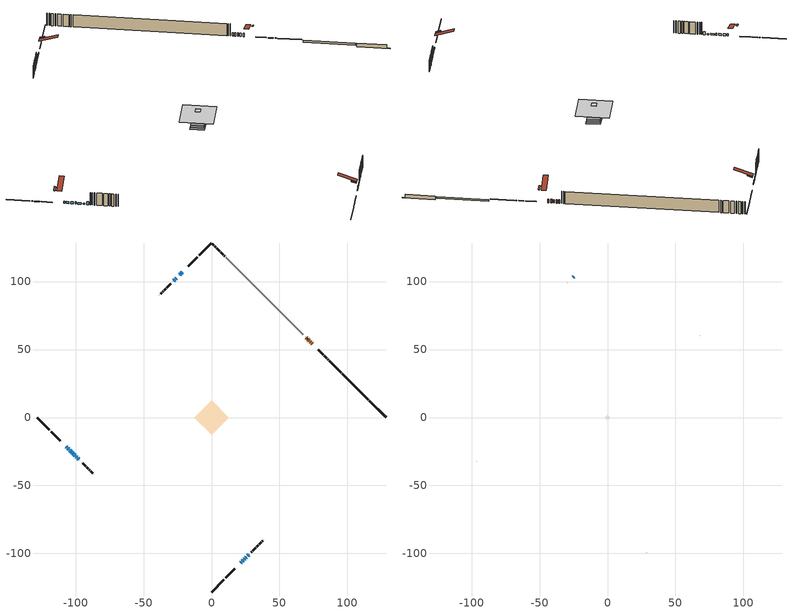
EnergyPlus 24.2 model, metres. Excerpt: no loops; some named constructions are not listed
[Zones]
conditioned space
 floor adiabatic (Floor2 construction): -4.8,0 0,4.8 4.8,0 0,-4.8 z0.61
 floor adiabatic (AdiabaticFloorConstruction): -12.67,0 0,12.67 12.67,0 0,-12.67 z5.49
 floor foundation (Slab1 construction): -5.38,0 0,5.38 5.38,0 0,-5.38 z-1.52
 floor foundation (Slab2 construction): -4.8,0.03 -0.03,4.8 4.8,-0.03 0.03,-4.8 z-0.65
 floor foundation (Slab3 construction): -1.49,0 0,1.49 1.49,0 0,-1.49 z0
 wall outside (RimJoist1 construction): 0,-128.34 8.91,-119.43 / -128.34,0 -119.43,-8.91 / 0,128.34 -8.91,119.43 / 95.48,32.85 86.58,41.76 z0.61:0.91
 wall outside (RimJoist3 construction): 9.56,-118.77 9.91,-118.42 / -118.77,-9.56 -118.42,-9.91 / -9.56,118.77 -9.91,118.42 / 85.92,42.42 85.57,42.76 z0.61:0.91
 wall outside (RimJoist4 construction): 10.57,-117.77 12.54,-115.8 / -117.77,-10.57 -115.8,-12.54 / -10.57,117.77 -12.54,115.8 / 84.92,43.42 82.95,45.39 z0.61:0.91
 wall outside (RimJoist5 construction): 13.19,-115.14 17.13,-111.21 / -115.14,-13.19 -111.21,-17.13 / -13.19,115.14 -17.13,111.21 / 82.29,46.05 78.36,49.98 z0.61:0.91
 wall outside (AdiabaticWallConstruction 1): 74.03,54.3 73.68,54.65 / 73.03,55.31 72.51,55.82 / 71.86,56.48 71.64,56.7 / 70.98,57.35 70.6,57.73 / 69.95,58.39 69.57,58.77 z0.61:2.64
 wall outside (AdiabaticWallConstruction): 21.45,-106.88 21.78,-106.56 / -101.56,-26.77 -100.27,-28.07 z0.61:1.53; -21.45,106.88 -22.07,106.27 / -106.88,-21.45 -106.56,-21.78 / -105.9,-22.43 -104.93,-23.4 / -104.27,-24.06 -103.3,-25.03 / -102.65,-25.69 -102.22,-26.12 / -23.92,104.42 -24.24,104.09 / -25.88,102.46 -26.26,102.08 / 25.15,-103.19 25.38,-102.96 / 26.03,-102.3 26.08,-102.25 z0.61:1.83; -22.72,105.61 -23.26,105.07 / 22.43,-105.9 23.51,-104.82 / -26.91,101.42 -27.88,100.45 / -98.31,-30.03 -97.59,-30.75 z0.61:2.44; 24.17,-104.17 24.49,-103.84 z0.61:1.07; -99.61,-28.72 -98.96,-29.37 z0.61:1.22; 26.74,-101.6 27.38,-100.95 z0.61:2.74
 wall outside (Wall10 construction): 28.04,-100.3 28.08,-100.25 / -96.93,-31.4 -96.89,-31.44 / -28.54,99.8 -28.58,99.76 / 68.91,59.42 68.87,59.47 z0.61:7.93
 wall outside (Wall1 construction): 29.4,-98.94 29.69,-98.64 / -95.57,-32.76 -95.28,-33.06 / -29.9,98.44 -30.19,98.14 / 9.74,118.6 9.44,118.89 z0.61:7.93
 wall outside (Wall2 construction): 30.35,-97.98 32.44,-95.89 / -94.62,-33.71 -92.53,-35.8 / -30.85,97.49 -32.94,95.4 / 8.78,119.55 6.69,121.64 z0.61:7.93
 wall outside (Wall3 construction): 33.1,-95.24 34.43,-93.9 / -91.87,-36.46 -90.54,-37.79 / -33.6,94.74 -34.93,93.41 / 6.04,122.3 4.7,123.63 z0.61:7.93
 wall outside (Wall4 construction): 35.09,-93.25 35.35,-92.99 / -89.88,-38.45 -89.62,-38.71 / -35.59,92.75 -35.85,92.49 / 4.05,124.29 3.79,124.55 z0.61:7.93
 wall outside (Wall6 construction): 36,-92.33 36.75,-91.58 / -88.97,-39.37 -88.22,-40.11 / -36.5,91.83 -37.25,91.09 / 3.13,125.2 2.38,125.95 z0.61:7.93
 wall outside (Wall8 construction): 37.41,-90.93 37.67,-90.67 / -87.56,-40.77 -87.3,-41.03 / -37.91,90.43 -38.17,90.17 / 1.73,126.61 1.47,126.87 z0.61:7.93
 wall outside (Wall9 construction): 38.32,-90.01 38.48,-89.86 / -86.65,-41.69 -86.49,-41.84 / -38.82,89.51 -38.98,89.36 / 0.81,127.53 0.66,127.68 z0.61:7.93
 wall foundation (FoundationWall1 construction): 115.98,12.36,-1.52 115.98,12.36,0.61 127.1,1.24,0.61 127.1,1.24,-1.29 128.34,0,-1.29 128.34,0,-1.52
 wall foundation (FoundationWall2 construction): 115.32,13.01 96.14,32.19 z-0.65:0.35
 wall adiabatic (Wall12 construction): 67.55,60.78 10.39,117.94 z0.61:7.93
 window (WindowConstruction): 21.45,-106.88 21.78,-106.56 z0.61:1.52
 window (WindowConstruction 14): -21.45,106.88 -22.06,106.27 z0.61:1.83
 window (WindowConstruction 15): -106.88,-21.45 -106.56,-21.78 z0.61:1.83
 window (WindowConstruction 5): -105.9,-22.43 -104.93,-23.4 z0.61:1.83
 window (WindowConstruction 6): -104.27,-24.06 -103.3,-25.03 z0.61:1.83
 window (WindowConstruction 7): -22.72,105.61 -23.26,105.07 z0.61:2.44
 window (WindowConstruction 8): 22.43,-105.9 23.51,-104.82 z0.61:2.44
 window (WindowConstruction 9): -102.65,-25.69 -102.22,-26.12 z0.61:1.83
 window (WindowConstruction 10): -23.92,104.42 -24.24,104.09 z0.61:1.83
 window (WindowConstruction 1): 24.17,-104.17 24.49,-103.84 z0.61:1.07
 window (WindowConstruction 16): -101.56,-26.78 -100.27,-28.07 z0.61:1.52
 window (WindowConstruction 17): -99.61,-28.73 -98.96,-29.37 z0.61:1.22
 window (WindowConstruction 11): -25.88,102.46 -26.26,102.08 z0.61:1.83
 window (WindowConstruction 12): 25.15,-103.19 25.38,-102.96 z0.61:1.83
 window (WindowConstruction 13): 26.03,-102.3 26.08,-102.26 z0.61:1.83
 window (WindowConstruction 2): -26.91,101.42 -27.88,100.45 z0.61:2.44
 window (WindowConstruction 3): 26.74,-101.6 27.38,-100.95 z0.61:2.74
 window (WindowConstruction 4): -98.31,-30.03 -97.59,-30.75 z0.61:2.44
 door (Door): 74.03,54.31 73.68,54.65 z0.61:2.64
 door (Door 1): 73.03,55.31 72.52,55.82 z0.61:2.64
 door (Door 2): 71.86,56.48 71.64,56.7 z0.61:2.64
 door (Door 3): 70.98,57.35 70.6,57.73 z0.61:2.64
 door (Door 4): 69.95,58.39 69.57,58.77 z0.61:2.64
 ceiling adiabatic (AdiabaticFloorConstruction): 0,-12.67 12.67,0 0,12.67 -12.67,0 z5.49
 roof outside (Roof2 construction): 20.8,-107.54,7.93 13.8,-100.54,11.22 11.96,-102.39,11.22 18.95,-109.38,7.93; -107.54,-20.8,7.93 -100.54,-13.8,11.22 -102.39,-11.96,11.22 -109.38,-18.95,7.93; -20.8,107.54,7.93 -13.8,100.54,11.22 -11.96,102.39,11.22 -18.95,109.38,7.93; 74.69,53.65,7.93 67.69,46.65,11.22 69.53,44.81,11.22 76.53,51.8,7.93
attic - vented
 floor to conditioned space (Floor1 construction Reversed): -2,0 0,2 2,0 0,-2 z7.93
 wall outside (AdiabaticWallConstruction): -24.9,103.44 -25.22,103.11 z0.61:1.83
 wall outside (Wall11 construction): 28.74,-99.6 28.74,-99.59 / -96.23,-32.1 -96.23,-32.11 / -29.24,99.1 -29.24,99.09 / 68.21,60.12 68.21,60.13 z0.61:7.93
 window (WindowConstruction 18): -24.9,103.44 -25.22,103.11 z0.61:1.83
 roof outside (Roof1 construction): 18.3,-110.04,7.93 16.35,-108.09,8.84 15.84,-108.6,8.84 17.78,-110.55,7.93; -110.04,-18.3,7.93 -108.09,-16.35,8.84 -108.6,-15.84,8.84 -110.55,-17.78,7.93; -18.3,110.04,7.93 -16.35,108.09,8.84 -15.84,108.6,8.84 -17.78,110.55,7.93; 77.19,51.15,7.93 75.24,49.2,8.84 75.75,48.69,8.84 77.7,50.64,7.93
[Construction]
Floor1 construction: ceiling loosefill ins, ceiling stud and cavity, gypsum board
[EnergyManagementSystem:Program]
component_loads_program: Set loads_htg_walls = 0; Set loads_htg_rim_joists = 0; Set loads_htg_foundation_walls = 0; Set loads_htg_floors = 0; Set loads_htg_slabs = 0; Set loads_htg_ceilings = 0; Set loads_htg_roofs = 0; Set loads_htg_windows_conduction = 0; Set loads_htg_windows_solar = 0; Set loads_htg_doors = 0; Set loads_htg_skylights_conduction = 0; Set loads_htg_skylights_solar = 0; Set loads_htg_internal_mass = 0; Set loads_htg_intgains = 0; Set loads_htg_lighting = 0; Set loads_htg_infil = 0; Set loads_htg_mechvent = 0; Set loads_htg_natvent = 0; Set loads_htg_whf = 0; Set loads_htg_ducts = 0; Set loads_clg_walls = 0; Set loads_clg_rim_joists = 0; Set loads_clg_foundation_walls = 0; Set loads_clg_floors = 0; Set loads_clg_slabs = 0; Set loads_clg_ceilings = 0; Set loads_clg_roofs = 0; Set loads_clg_windows_conduction = 0; Set loads_clg_windows_solar = 0; Set loads_clg_doors = 0; Set loads_clg_skylights_conduction = 0; Set loads_clg_skylights_solar = 0; Set loads_clg_internal_mass = 0; Set loads_clg_intgains = 0; Set loads_clg_lighting = 0; Set loads_clg_infil = 0; Set loads_clg_mechvent = 0; Set loads_clg_natvent = 0; Set loads_clg_whf = 0; Set loads_clg_ducts = 0; Set hr_walls = 0; Set hr_walls = hr_walls + s_conv_29 + s_ig_29 + s_sol_29 + s_lgt_29 + s_surf_29; Set hr_walls = hr_walls + s_conv_30 + s_ig_30 + s_sol_30 + s_lgt_30 + s_surf_30; Set hr_walls = hr_walls + s_conv_31 + s_ig_31 + s_sol_31 + s_lgt_31 + s_surf_31; Set hr_walls = hr_walls + s_conv_32 + s_ig_32 + s_sol_32 + s_lgt_32 + s_surf_32; Set hr_walls = hr_walls + s_conv_33 + s_ig_33 + s_sol_33 + s_lgt_33 + s_surf_33; Set hr_walls = hr_walls + s_conv_34 + s_ig_34 + s_sol_34 + s_lgt_34 + s_surf_34; Set hr_walls = hr_walls + s_conv_35 + s_ig_35 + s_sol_35 + s_lgt_35 + s_surf_35; Set hr_walls = hr_walls + s_conv_36 + s_ig_36 + s_sol_36 + s_lgt_36 + s_surf_36; Set hr_walls = hr_walls + s_conv_37 + s_ig_37 + s_sol_37 + s_lgt_37 + s_surf_37; Set hr_walls = hr_walls + s_conv_38 + s_ig_38 + s_sol_38 + s_lgt_38 + s_surf_38; Set hr_walls = hr_walls + s_conv_39 + s_ig_39 + s_sol_39 + s_lgt_39 + s_surf_39; Set hr_walls = hr_walls + s_conv_40 + s_ig_40 + s_sol_40 + s_lgt_40 + s_surf_40; Set hr_walls = hr_walls + s_conv_41 + s_ig_41 + s_sol_41 + s_lgt_41 + s_surf_41; Set hr_walls = hr_walls + s_conv_42 + s_ig_42 + s_sol_42 + s_lgt_42 + s_surf_42; Set hr_walls = hr_walls + s_conv_43 + s_ig_43 + s_sol_43 + s_lgt_43 + s_surf_43; Set hr_walls = hr_walls + s_conv_44 + s_ig_44 + s_sol_44 + s_lgt_44 + s_surf_44; Set hr_walls = hr_walls + s_conv_45 + s_ig_45 + s_sol_45 + s_lgt_45 + s_surf_45; Set hr_walls = hr_walls + s_conv_46 + s_ig_46 + s_sol_46 + s_lgt_46 + s_surf_46; Set hr_walls = hr_walls + s_conv_47 + s_ig_47 + s_sol_47 + s_lgt_47 + s_surf_47; Set hr_walls = hr_walls + s_conv_48 + s_ig_48 + s_sol_48 + s_lgt_48 + s_surf_48; Set hr_walls = hr_walls + s_conv_49 + s_ig_49 + s_sol_49 + s_lgt_49 + s_surf_49; Set hr_walls = hr_walls + s_conv_50 + s_ig_50 + s_sol_50 + s_lgt_50 + s_surf_50; Set hr_walls = hr_walls + s_conv_51 + s_ig_51 + s_sol_51 + s_lgt_51 + s_surf_51; Set hr_walls = hr_walls + s_conv_52 + s_ig_52 + s_sol_52 + s_lgt_52 + s_surf_52; Set hr_walls = hr_walls + s_conv_53 + s_ig_53 + s_sol_53 + s_lgt_53 + s_surf_53; Set hr_walls = hr_walls + s_conv_54 + s_ig_54 + s_sol_54 + s_lgt_54 + s_surf_54; Set hr_walls = hr_walls + s_conv_55 + s_ig_55 + s_sol_55 + s_lgt_55 + s_surf_55; Set hr_walls = hr_walls + s_conv_56 + s_ig_56 + s_sol_56 + s_lgt_56 + s_surf_56; Set hr_walls = hr_walls + s_conv_57 + s_ig_57 + s_sol_57 + s_lgt_57 + s_surf_57; Set hr_walls = hr_walls + s_conv_58 + s_ig_58 + s_sol_58 + s_lgt_58 + s_surf_58; Set hr_walls = hr_walls + s_conv_59 + s_ig_59 + s_sol_59 + s_lgt_59 + s_surf_59; Set hr_walls = hr_walls + s_conv_60 + s_ig_60 + s_sol_60 + s_lgt_60 + s_surf_60; Set hr_walls = hr_walls + s_conv_61 + s_ig_61 + s_sol_61 + s_lgt_61 + s_surf_61; Set hr_rim_joists = 0; Set hr_rim_joists = hr_rim_joists + s_conv_6 + s_ig_6 + s_sol_6 + s_lgt_6 + s_surf_6; Set hr_rim_joists = hr_rim_joists + s_conv_7 + s_ig_7 + s_sol_7 + s_lgt_7 + s_surf_7; Set hr_rim_joists = hr_rim_joists + s_conv_8 + s_ig_8 + s_sol_8 + s_lgt_8 + s_surf_8; Set hr_rim_joists = hr_rim_joists + s_conv_9 + s_ig_9 + s_sol_9 + s_lgt_9 + s_surf_9; Set hr_rim_joists = hr_rim_joists + s_conv_10 + s_ig_10 + s_sol_10 + s_lgt_10 + s_surf_10; Set hr_rim_joists = hr_rim_joists + s_conv_11 + s_ig_11 + s_sol_11 + s_lgt_11 + s_surf_11; Set hr_rim_joists = hr_rim_joists + s_conv_12 + s_ig_12 + s_sol_12 + s_lgt_12 + s_surf_12; Set hr_rim_joists = hr_rim_joists + s_conv_13 + s_ig_13 + s_sol_13 + s_lgt_13 + s_surf_13; Set hr_rim_joists = hr_rim_joists + s_conv_14 + s_ig_14 + s_sol_14 + s_lgt_14 + s_surf_14; Set hr_rim_joists = hr_rim_joists + s_conv_15 + s_ig_15 + s_sol_15 + s_lgt_15 + s_surf_15; Set hr_rim_joists = hr_rim_joists + s_conv_16 + s_ig_16 + s_sol_16 + s_lgt_16 + s_surf_16; Set hr_rim_joists = hr_rim_joists + s_conv_17 + s_ig_17 + s_sol_17 + s_lgt_17 + s_surf_17; Set hr_rim_joists = hr_rim_joists + s_conv_18 + s_ig_18 + s_sol_18 + s_lgt_18 + s_surf_18; Set hr_rim_joists = hr_rim_joists + s_conv_19 + s_ig_19 + s_sol_19 + s_lgt_19 + s_surf_19; Set hr_rim_joists = hr_rim_joists + s_conv_20 + s_ig_20 + s_sol_20 + s_lgt_20 + s_surf_20; Set hr_rim_joists = hr_rim_joists + s_conv_21 + s_ig_21 + s_sol_21 + s_lgt_21 + s_surf_21; Set hr_foundation_walls = 0; Set hr_foundation_walls = hr_foundation_walls + s_conv_2 + s_ig_2 + s_sol_2 + s_lgt_2 + s_surf_2; Set hr_foundation_walls = hr_foundation_walls + s_conv_3 + s_ig_3 + s_sol_3 + s_lgt_3 + s_surf_3; Set hr_floors = 0; Set hr_floors = hr_floors + s_conv_1 + s_ig_1 + s_sol_1 + s_lgt_1 + s_surf_1; Set hr_slabs = 0; Set hr_slabs = hr_slabs + s_conv_26 + s_ig_26 + s_sol_26 + s_lgt_26 + s_surf_26; Set hr_slabs = hr_slabs + s_conv_27 + s_ig_27 + s_sol_27 + s_lgt_27 + s_surf_27; Set hr_slabs = hr_slabs + s_conv_28 + s_ig_28 + s_sol_28 + s_lgt_28 + s_surf_28; Set hr_ceilings = 0; Set hr_ceilings = hr_ceilings + s_conv + s_ig + s_sol + s_lgt + s_surf; Set hr_roofs = 0; Set hr_roofs = hr_roofs + s_conv_22 + s_ig_22 + s_sol_22 + s_lgt_22 + s_surf_22; Set hr_roofs = hr_roofs + s_conv_23 + s_ig_23 + s_sol_23 + s_lgt_23 + s_surf_23; Set hr_roofs = hr_roofs + s_conv_24 + s_ig_24 + s_sol_24 + s_lgt_24 + s_surf_24; Set hr_roofs = hr_roofs + s_conv_25 + s_ig_25 + s_sol_25 + s_lgt_25 + s_surf_25; Set hr_windows_conduction = 0; Set hr_windows_conduction = hr_windows_conduction + ss_conv_5; Set hr_windows_conduction = hr_windows_conduction + ss_ig_5; Set hr_windows_conduction = hr_windows_conduction + ss_surf_5; Set hr_windows_conduction = hr_windows_conduction + ss_conv_6; Set hr_windows_conduction = hr_windows_conduction + ss_ig_6; Set hr_windows_conduction = hr_windows_conduction + ss_surf_6; Set hr_windows_conduction = hr_windows_conduction + ss_conv_7; Set hr_windows_conduction = hr_windows_conduction + ss_ig_7; Set hr_windows_conduction = hr_windows_conduction + ss_surf_7; Set hr_windows_conduction = hr_windows_conduction + ss_conv_8; Set hr_windows_conduction = hr_windows_conduction + ss_ig_8; Set hr_windows_conduction = hr_windows_conduction + ss_surf_8; Set hr_windows_conduction = hr_windows_conduction + ss_conv_9; Set hr_windows_conduction = hr_windows_conduction + ss_ig_9; Set hr_windows_conduction = hr_windows_conduction + ss_surf_9; Set hr_windows_conduction = hr_windows_conduction + ss_conv_10; Set hr_windows_conduction = hr_windows_conduction + ss_ig_10; Set hr_windows_conduction = hr_windows_conduction + ss_surf_10; Set hr_windows_conduction = hr_windows_conduction + ss_conv_11; Set hr_windows_conduction = hr_windows_conduction + ss_ig_11; Set hr_windows_conduction = hr_windows_conduction + ss_surf_11; Set hr_windows_conduction = hr_windows_conduction + ss_conv_12; Set hr_windows_conduction = hr_windows_conduction + ss_ig_12; Set hr_windows_conduction = hr_windows_conduction + ss_surf_12; Set hr_windows_conduction = hr_windows_conduction + ss_conv_13; Set hr_windows_conduction = hr_windows_conduction + ss_ig_13; Set hr_windows_conduction = hr_windows_conduction + ss_surf_13; Set hr_windows_conduction = hr_windows_conduction + ss_conv_14; Set hr_windows_conduction = hr_windows_conduction + ss_ig_14; Set hr_windows_conduction = hr_windows_conduction + ss_surf_14; Set hr_windows_conduction = hr_windows_conduction + ss_conv_15; Set hr_windows_conduction = hr_windows_conduction + ss_ig_15; Set hr_windows_conduction = hr_windows_conduction + ss_surf_15; Set hr_windows_conduction = hr_windows_conduction + ss_conv_16; Set hr_windows_conduction = hr_windows_conduction + ss_ig_16; Set hr_windows_conduction = hr_windows_conduction + ss_surf_16; Set hr_windows_conduction = hr_windows_conduction + ss_conv_17; Set hr_windows_conduction = hr_windows_conduction + ss_ig_17; Set hr_windows_conduction = hr_windows_conduction + ss_surf_17; Set hr_windows_conduction = hr_windows_conduction + ss_conv_18; Set hr_windows_conduction = hr_windows_conduction + ss_ig_18; Set hr_windows_conduction = hr_windows_conduction + ss_surf_18; Set hr_windows_conduction = hr_windows_conduction + ss_conv_19; Set hr_windows_conduction = hr_windows_conduction + ss_ig_19; Set hr_windows_conduction = hr_windows_conduction + ss_surf_19; Set hr_windows_conduction = hr_windows_conduction + ss_conv_20; Set hr_windows_conduction = hr_windows_conduction + ss_ig_20; Set hr_windows_conduction = hr_windows_conduction + ss_surf_20; Set hr_windows_conduction = hr_windows_conduction + ss_conv_21; Set hr_windows_conduction = hr_windows_conduction + ss_ig_21; Set hr_windows_conduction = hr_windows_conduction + ss_surf_21; Set hr_windows_conduction = hr_windows_conduction + ss_conv_22; Set hr_windows_conduction = hr_windows_conduction + ss_ig_22; Set hr_windows_conduction = hr_windows_conduction + ss_surf_22; Set hr_windows_solar = 0; Set hr_windows_solar = hr_windows_solar - ss_trans_in * ZoneTimestep * 3600 + ss_back_out * ZoneTimestep * 3600 + ss_trans_out * ZoneTimestep * 3600; Set hr_windows_solar = hr_windows_solar - ss_trans_in_1 * ZoneTimestep * 3600 + ss_back_out_1 * ZoneTimestep * 3600 + ss_trans_out_1 * ZoneTimestep * 3600; Set hr_windows_solar = hr_windows_solar - ss_trans_in_2 * ZoneTimestep * 3600 + ss_back_out_2 * ZoneTimestep * 3600 + ss_trans_out_2 * ZoneTimestep * 3600; Set hr_windows_solar = hr_windows_solar - ss_trans_in_3 * ZoneTimestep * 3600 + ss_back_out_3 * ZoneTimestep * 3600 + ss_trans_out_3 * ZoneTimestep * 3600; Set hr_windows_solar = hr_windows_solar - ss_trans_in_4 * ZoneTimestep * 3600 + ss_back_out_4 * ZoneTimestep * 3600 + ss_trans_out_4 * ZoneTimestep * 3600; Set hr_windows_solar = hr_windows_solar - ss_trans_in_5 * ZoneTimestep * 3600 + ss_back_out_5 * ZoneTimestep * 3600 + ss_trans_out_5 * ZoneTimestep * 3600; Set hr_windows_solar = hr_windows_solar - ss_trans_in_6 * ZoneTimestep * 3600 + ss_back_out_6 * ZoneTimestep * 3600 + ss_trans_out_6 * ZoneTimestep * 3600; Set hr_windows_solar = hr_windows_solar - ss_trans_in_7 * ZoneTimestep * 3600 + ss_back_out_7 * ZoneTimestep * 3600 + ss_trans_out_7 * ZoneTimestep * 3600; Set hr_windows_solar = hr_windows_solar - ss_trans_in_8 * ZoneTimestep * 3600 + ss_back_out_8 * ZoneTimestep * 3600 + ss_trans_out_8 * ZoneTimestep * 3600; Set hr_windows_solar = hr_windows_solar - ss_trans_in_9 * ZoneTimestep * 3600 + ss_back_out_9 * ZoneTimestep * 3600 + ss_trans_out_9 * ZoneTimestep * 3600; Set hr_windows_solar = hr_windows_solar - ss_trans_in_10 * ZoneTimestep * 3600 + ss_back_out_10 * ZoneTimestep * 3600 + ss_trans_out_10 * ZoneTimestep * 3600; Set hr_windows_solar = hr_windows_solar - ss_trans_in_11 * ZoneTimestep * 3600 + ss_back_out_11 * ZoneTimestep * 3600 + ss_trans_out_11 * ZoneTimestep * 3600; Set hr_windows_solar = hr_windows_solar - ss_trans_in_12 * ZoneTimestep * 3600 + ss_back_out_12 * ZoneTimestep * 3600 + ss_trans_out_12 * ZoneTimestep * 3600; Set hr_windows_solar = hr_windows_solar - ss_trans_in_13 * ZoneTimestep * 3600 + ss_back_out_13 * ZoneTimestep * 3600 + ss_trans_out_13 * ZoneTimestep * 3600; Set hr_windows_solar = hr_windows_solar - ss_trans_in_14 * ZoneTimestep * 3600 + ss_back_out_14 * ZoneTimestep * 3600 + ss_trans_out_14 * ZoneTimestep * 3600; Set hr_windows_solar = hr_windows_solar - ss_trans_in_15 * ZoneTimestep * 3600 + ss_back_out_15 * ZoneTimestep * 3600 + ss_trans_out_15 * ZoneTimestep * 3600; Set hr_windows_solar = hr_windows_solar - ss_trans_in_16 * ZoneTimestep * 3600 + ss_back_out_16 * ZoneTimestep * 3600 + ss_trans_out_16 * ZoneTimestep * 3600; Set hr_windows_solar = hr_windows_solar - ss_trans_in_17 * ZoneTimestep * 3600 + ss_back_out_17 * ZoneTimestep * 3600 + ss_trans_out_17 * ZoneTimestep * 3600; Set hr_doors = 0; Set hr_doors = hr_doors + ss_sol; Set hr_doors = hr_doors + ss_lgt; Set hr_doors = hr_doors + ss_conv; Set hr_doors = hr_doors + ss_ig; Set hr_doors = hr_doors + ss_surf; Set hr_doors = hr_doors + ss_sol_1; Set hr_doors = hr_doors + ss_lgt_1; Set hr_doors = hr_doors + ss_conv_1; Set hr_doors = hr_doors + ss_ig_1; Set hr_doors = hr_doors + ss_surf_1; Set hr_doors = hr_doors + ss_sol_2; Set hr_doors = hr_doors + ss_lgt_2; Set hr_doors = hr_doors + ss_conv_2; Set hr_doors = hr_doors + ss_ig_2; Set hr_doors = hr_doors + ss_surf_2; Set hr_doors = hr_doors + ss_sol_3; Set hr_doors = hr_doors + ss_lgt_3; Set hr_doors = hr_doors + ss_conv_3; Set hr_doors = hr_doors + ss_ig_3; Set hr_doors = hr_doors + ss_surf_3; Set hr_doors = hr_doors + ss_sol_4; Set hr_doors = hr_doors + ss_lgt_4; Set hr_doors = hr_doors + ss_conv_4; Set hr_doors = hr_doors + ss_ig_4; Set hr_doors = hr_doors + ss_surf_4; Set hr_skylights_conduction = 0; Set hr_skylights_solar = 0; Set hr_internal_mass = 0; Set hr_internal_mass = hr_internal_mass + s_conv_4 + s_ig_4 + s_sol_4 + s_lgt_4 + s_surf_4; Set hr_internal_mass = hr_internal_mass + s_conv_5 + s_ig_5 + s_sol_5 + s_lgt_5 + s_surf_5; Set hr_internal_mass = hr_internal_mass + im_conv + im_ig + im_sol + im_lgt + im_surf; Set hr_internal_mass = hr_internal_mass + im_conv_1 + im_ig_1 + im_sol_1 + im_lgt_1 + im_surf_1; Set hr_intgains = 0; Set hr_intgains = hr_intgains - ig_ee_conv - ig_ee_rad - ig_ee_conv_1 - ig_ee_rad_1 - ig_ee_conv_2 - ig_ee_rad_2 - ig_ee_conv_3 - ig_ee_rad_3 - ig_ee_conv_4 - ig_ee_rad_4 - ig_ee_conv_5 - ig_ee_rad_5 - ig_ee_conv_6 - ig_ee_rad_6 - ig_oe_conv - ig_oe_rad - ig_oe_conv_1 - ig_oe_rad_1 - ig_oe_conv_2 - ig_oe_rad_2 - ig_oe_conv_3 - ig_oe_rad_3 - ig_oe_conv_4 - ig_oe_rad_4 - ig_ppl_conv - ig_ppl_rad; Set hr_lighting = 0; Set hr_lighting = hr_lighting - ig_lgt_conv - ig_lgt_rad - ig_lgt_vis; Set hr_infil = 0; Set hr_infil = hr_infil - airflow_gain + airflow_loss; Set hr_natvent = 0; Set hr_natvent = hr_natvent - airflow_gain_1 + airflow_loss_1; Set hr_whf = 0; Set hr_whf = hr_whf - airflow_gain_2 + airflow_loss_2; Set hr_mechvent = 0; Set hr_mechvent = hr_mechvent - mv_conv - mv_rad - mv_conv_1 - mv_rad_1 - mv_conv_2 - mv_rad_2 - mv_conv_3 - mv_rad_3 - mv_conv_4 - mv_rad_4 - mv_conv_5 - mv_rad_5; Set hr_ducts = 0; Set hr_intgains = hr_intgains + dhw_loss * (0.64*(1-dhw_rtf) + 1.0*dhw_rtf); Set htg_mode = 0; Set clg_mode = 0; If (htg_load_cond > 0); Set htg_mode = 1.0; ElseIf (clg_load_cond > 0); Set clg_mode = 0.0; Else; Set htg_season = 0; Set clg_season = 0; If ((DayOfYear >= 1) && (DayOfYear <= 365)); Set clg_season = 1; EndIf; If ((DayOfYear >= 1) && (DayOfYear <= 365)); Set htg_season = 1; EndIf; If ((airflow_gain_1 <> 0) || (airflow_loss_1 <> 0)) && (clg_season == 1); Set clg_mode = 0.0; ElseIf ((airflow_gain_2 <> 0) || (airflow_loss_2 <> 0)) && (clg_season == 1); Set clg_mode = 0.0; Else; Set Tmid_setpoint = (htg_sp_s_1 + clg_sp_s_1) / 2; If (tin_s_1 > Tmid_setpoint) && (clg_season == 1); Set clg_mode = 0.0; ElseIf (tin_s_1 < Tmid_setpoint) && (htg_season == 1); Set htg_mode = 1.0; EndIf; EndIf; EndIf; Set loads_htg_walls = loads_htg_walls + (hr_walls * htg_mode * 1); Set loads_htg_rim_joists = loads_htg_rim_joists + (hr_rim_joists * htg_mode * 1); Set loads_htg_foundation_walls = loads_htg_foundation_walls + (hr_foundation_walls * htg_mode * 1); Set loads_htg_floors = loads_htg_floors + (hr_floors * htg_mode * 1); Set loads_htg_slabs = loads_htg_slabs + (hr_slabs * htg_mode * 1); Set loads_htg_ceilings = loads_htg_ceilings + (hr_ceilings * htg_mode * 1); Set loads_htg_roofs = loads_htg_roofs + (hr_roofs * htg_mode * 1); Set loads_htg_windows_conduction = loads_htg_windows_conduction + (hr_windows_conduction * htg_mode * 1); Set loads_htg_windows_solar = loads_htg_windows_solar + (hr_windows_solar * htg_mode * 1); Set loads_htg_doors = loads_htg_doors + (hr_doors * htg_mode * 1); Set loads_htg_skylights_conduction = loads_htg_skylights_conduction + (hr_skylights_conduction * htg_mode * 1); Set loads_htg_skylights_solar = loads_htg_skylights_solar + (hr_skylights_solar * htg_mode * 1); Set loads_htg_internal_mass = loads_htg_internal_mass + (hr_internal_mass * htg_mode * 1); Set loads_htg_intgains = loads_htg_intgains + (hr_intgains * htg_mode * 1); Set loads_htg_lighting = loads_htg_lighting + (hr_lighting * htg_mode * 1); Set loads_htg_infil = loads_htg_infil + (hr_infil * htg_mode * 1); Set loads_htg_mechvent = loads_htg_mechvent + (hr_mechvent * htg_mode * 1); Set loads_htg_natvent = loads_htg_natvent + (hr_natvent * htg_mode * 1); Set loads_htg_whf = loads_htg_whf + (hr_whf * htg_mode * 1); Set loads_htg_ducts = loads_htg_ducts + (hr_ducts * htg_mode * 1); Set loads_clg_walls = loads_clg_walls + (-hr_walls * clg_mode * 1); Set loads_clg_rim_joists = loads_clg_rim_joists + (-hr_rim_joists * clg_mode * 1); Set loads_clg_foundation_walls = loads_clg_foundation_walls + (-hr_foundation_walls * clg_mode * 1); Set loads_clg_floors = loads_clg_floors + (-hr_floors * clg_mode * 1); Set loads_clg_slabs = loads_clg_slabs + (-hr_slabs * clg_mode * 1); Set loads_clg_ceilings = loads_clg_ceilings + (-hr_ceilings * clg_mode * 1); Set loads_clg_roofs = loads_clg_roofs + (-hr_roofs * clg_mode * 1); Set loads_clg_windows_conduction = loads_clg_windows_conduction + (-hr_windows_conduction * clg_mode * 1); Set loads_clg_windows_solar = loads_clg_windows_solar + (-hr_windows_solar * clg_mode * 1); Set loads_clg_doors = loads_clg_doors + (-hr_doors * clg_mode * 1); Set loads_clg_skylights_conduction = loads_clg_skylights_conduction + (-hr_skylights_conduction * clg_mode * 1); Set loads_clg_skylights_solar = loads_clg_skylights_solar + (-hr_skylights_solar * clg_mode * 1); Set loads_clg_internal_mass = loads_clg_internal_mass + (-hr_internal_mass * clg_mode * 1); Set loads_clg_intgains = loads_clg_intgains + (-hr_intgains * clg_mode * 1); Set loads_clg_lighting = loads_clg_lighting + (-hr_lighting * clg_mode * 1); Set loads_clg_infil = loads_clg_infil + (-hr_infil * clg_mode * 1); Set loads_clg_mechvent = loads_clg_mechvent + (-hr_mechvent * clg_mode * 1); Set loads_clg_natvent = loads_clg_natvent + (-hr_natvent * clg_mode * 1); Set loads_clg_whf = loads_clg_whf + (-hr_whf * clg_mode * 1); Set loads_clg_ducts = loads_clg_ducts + (-hr_ducts * clg_mode * 1)
infil_program: Set p_m = 0.14; Set p_s = 0.22; Set s_m = 270; Set s_s = 370; Set z_m = 9.99744; Set z_s = 8.43461230640207; Set f_t = (((s_m/z_m)^p_m)*((z_s/s_s)^p_s)); Set Tdiff = tin_s-tout_s; Set dT = @Abs Tdiff; Set c = 0.1457; Set Cs = 0.1298; Set Cw = 0.149; Set n = 0.65; Set sft = (f_t*0.54); Set temp1 = ((c*Cw)*((sft*site_vw_s)^(2*n)))^2; Set Qinf = (((c*Cs*(dT^n))^2)+temp1)^0.5; Set Qinf = (@Max Qinf 0); Set mech_vent_house_fan_sensible_load_act = 0.0; Set mech_vent_house_fan_latent_load_act = 0.0; Set OASupInPb = out_pb_s; Set OASupInTemp = tout_s; Set OASupInW = out_wt_s; Set OASupRho = (@RhoAirFnPbTdbW OASupInPb OASupInTemp OASupInW); Set OASupCp = (@CpAirFnW OASupInW); Set OASupInEnth = (@HFnTdbW OASupInTemp OASupInW); Set ZoneTemp = tin_s; Set ZoneW = win_s; Set ZoneCp = (@CpAirFnW ZoneW); Set ZoneAirEnth = (@HFnTdbW ZoneTemp ZoneW); Set mech_vent_house_fan_cfis_act = 0.0; Set QWHV_cfis_sup = 0.0; Set QWHV_cfis_suppl_sup = 0.0; Set QWHV_cfis_suppl_exh = 0.0; Set Qrange = 0; Set Qrange = Qrange + 0.075 * mech_vent_range_fan_0_sch_s; Set Qbath = 0; Set Qbath = Qbath + 0.066 * mech_vent_bath_fan_0_sch_s; Set Qdryer = 0; Set Qdryer = Qdryer + 0.00308 * clothes_dryer_exhaust_0_sch_s; Set QWHV_sup = 0.0; Set QWHV_exh = 0.0; Set Qsupply = QWHV_sup + QWHV_cfis_sup + QWHV_cfis_suppl_sup; Set Qexhaust = Qrange + Qbath + Qdryer + QWHV_exh + QWHV_cfis_suppl_exh; Set Qfan = (@Max Qexhaust Qsupply); Set Qducts = 0; If Qducts < 0; Set Qsupply = Qsupply - Qducts; Else; Set Qexhaust = Qexhaust + Qducts; EndIf; Set Qfan_with_ducts = (@Max Qexhaust Qsupply); Set Qimb = (@Abs (Qsupply - Qexhaust)); If Qinf + Qimb > 0; Set Qtot = Qfan_with_ducts + (Qinf^2) / (Qinf + Qimb); Else; Set Qtot = Qfan_with_ducts; EndIf; Set Qinf_adj = Qtot - Qfan; Set infil_flow_act = Qinf_adj; Set infil_program_Qinf = Qinf_adj; Set infil_program_Qfan = Qfan; Set Qload = Qfan; Set Effectiveness_Sens = 0.0; Set Effectiveness_Lat = 0.0; Set Fan_MFR = Qload * OASupRho; Set ZoneInEnth = OASupInEnth; Set ZoneInTemp = OASupInTemp; Set FanTotalToCond = Fan_MFR * (ZoneInEnth - ZoneAirEnth); Set FanSensToCond = Fan_MFR * ZoneCp * (ZoneInTemp - ZoneTemp); Set FanLatToCond = FanTotalToCond - FanSensToCond; Set mech_vent_house_fan_sensible_load_act = mech_vent_house_fan_sensible_load_act + FanSensToCond; Set mech_vent_house_fan_latent_load_act = mech_vent_house_fan_latent_load_act + FanLatToCond
total_loads_program: Set loads_htg_tot = 0; Set loads_clg_tot = 0; If htg_load_cond > 0; Set loads_htg_tot = loads_htg_tot + (htg_load_cond - clg_load_cond) * 1.0; EndIf; Set loads_htg_tot = (@Max loads_htg_tot 0); If clg_load_cond > 0; Set loads_clg_tot = loads_clg_tot + (clg_load_cond - htg_load_cond) * 0.0; EndIf; Set loads_clg_tot = (@Max loads_clg_tot 0)
unmet_hours_program: Set htg_unmet_hours = 0; Set clg_unmet_hours = 0; Set unit_htg_unmet_hours = 0; If ((DayOfYear >= 1) && (DayOfYear <= 365)); Set unit_htg_unmet_hours = unit_htg_unmet_hours + conditioned_space_htg_unmet_s; If unit_htg_unmet_hours > htg_unmet_hours; Set htg_unmet_hours = unit_htg_unmet_hours; EndIf; EndIf
water_heater_EC_adj: If WarmupFlag == 0; Set dhw_e_cons = water_heater_energy + water_heater_on_cycle_parasitic + water_heater_off_cycle_parasitic; Set water_heater_ec_adj_act = 0.0 * dhw_e_cons / 1; EndIf
[EnergyManagementSystem:ProgramCallingManager]
boiler_hydronic_pump_disaggregate_program_calling_manager: EndOfSystemTimestepBeforeHVACReporting; boiler_hydronic_pump_disaggregate_program
boiler_hydronic_pump_power_program_calling_manager: EndOfSystemTimestepBeforeHVACReporting; boiler_hydronic_pump_power_program
component_loads_program_calling_manager: EndOfZoneTimestepAfterZoneReporting; component_loads_program
fridge_schedule_program_calling_manager: BeginZoneTimestepAfterInitHeatBalance; fridge_schedule_program
infil_program_calling_manager: BeginZoneTimestepAfterInitHeatBalance; infil_program
natural_vent_program_calling_manager: BeginZoneTimestepAfterInitHeatBalance; natural_vent_program
total_airflows_program_calling_manager: EndOfZoneTimestepAfterZoneReporting; total_airflows_program
total_loads_program_calling_manager: EndOfZoneTimestepAfterZoneReporting; total_loads_program
unmet_hours_program_calling_manager: EndOfZoneTimestepBeforeZoneReporting; unmet_hours_program
water_heater_EC_adj_ProgramManager: EndOfSystemTimestepBeforeHVACReporting; water_heater_EC_adj
[EnergyManagementSystem:OutputVariable] Type of Data in Variable=Summed
Name | EMS Variable | Update Frequency | EMS Program or Subroutine | Units
boiler hydronic pump disaggregate htg primary | boiler_hydronic_pump_primary_htg | SystemTimestep | boiler_hydronic_pump_disaggregate_program | J
loads_htg_tot_peakload_outvar; loads_htg_tot_annual_outvar; Energy Management System Output Variable 1; Energy Management System Output Variable 45 | loads_htg_tot | ZoneTimestep | total_loads_program | J
loads_clg_tot_peakload_outvar; loads_clg_tot_annual_outvar; Energy Management System Output Variable 2; Energy Management System Output Variable 46 | loads_clg_tot | ZoneTimestep | total_loads_program | J
htg_unmet_hours_annual_outvar; Energy Management System Output Variable 3 | htg_unmet_hours | ZoneTimestep | unmet_hours_program | hr
clg_unmet_hours_annual_outvar; Energy Management System Output Variable 4 | clg_unmet_hours | ZoneTimestep | unmet_hours_program | hr
loads_htg_roofs_annual_outvar; Energy Management System Output Variable 5 | loads_htg_roofs | ZoneTimestep | component_loads_program | J
loads_htg_ceilings_annual_outvar; Energy Management System Output Variable 6 | loads_htg_ceilings | ZoneTimestep | component_loads_program | J
loads_htg_walls_annual_outvar; Energy Management System Output Variable 7 | loads_htg_walls | ZoneTimestep | component_loads_program | J
loads_htg_rim_joists_annual_outvar; Energy Management System Output Variable 8 | loads_htg_rim_joists | ZoneTimestep | component_loads_program | J
loads_htg_foundation_walls_annual_outvar; Energy Management System Output Variable 9 | loads_htg_foundation_walls | ZoneTimestep | component_loads_program | J
loads_htg_doors_annual_outvar; Energy Management System Output Variable 10 | loads_htg_doors | ZoneTimestep | component_loads_program | J
loads_htg_windows_conduction_annual_outvar; Energy Management System Output Variable 11 | loads_htg_windows_conduction | ZoneTimestep | component_loads_program | J
loads_htg_windows_solar_annual_outvar; Energy Management System Output Variable 12 | loads_htg_windows_solar | ZoneTimestep | component_loads_program | J
loads_htg_skylights_conduction_annual_outvar; Energy Management System Output Variable 13 | loads_htg_skylights_conduction | ZoneTimestep | component_loads_program | J
loads_htg_skylights_solar_annual_outvar; Energy Management System Output Variable 14 | loads_htg_skylights_solar | ZoneTimestep | component_loads_program | J
loads_htg_floors_annual_outvar; Energy Management System Output Variable 15 | loads_htg_floors | ZoneTimestep | component_loads_program | J
loads_htg_slabs_annual_outvar; Energy Management System Output Variable 16 | loads_htg_slabs | ZoneTimestep | component_loads_program | J
loads_htg_internal_mass_annual_outvar; Energy Management System Output Variable 17 | loads_htg_internal_mass | ZoneTimestep | component_loads_program | J
loads_htg_infil_annual_outvar; Energy Management System Output Variable 18 | loads_htg_infil | ZoneTimestep | component_loads_program | J
loads_htg_natvent_annual_outvar; Energy Management System Output Variable 19 | loads_htg_natvent | ZoneTimestep | component_loads_program | J
loads_htg_mechvent_annual_outvar; Energy Management System Output Variable 20 | loads_htg_mechvent | ZoneTimestep | component_loads_program | J
loads_htg_whf_annual_outvar; Energy Management System Output Variable 21 | loads_htg_whf | ZoneTimestep | component_loads_program | J
loads_htg_ducts_annual_outvar; Energy Management System Output Variable 22 | loads_htg_ducts | ZoneTimestep | component_loads_program | J
loads_htg_intgains_annual_outvar; Energy Management System Output Variable 23 | loads_htg_intgains | ZoneTimestep | component_loads_program | J
loads_htg_lighting_annual_outvar; Energy Management System Output Variable 24 | loads_htg_lighting | ZoneTimestep | component_loads_program | J
loads_clg_roofs_annual_outvar; Energy Management System Output Variable 25 | loads_clg_roofs | ZoneTimestep | component_loads_program | J
loads_clg_ceilings_annual_outvar; Energy Management System Output Variable 26 | loads_clg_ceilings | ZoneTimestep | component_loads_program | J
loads_clg_walls_annual_outvar; Energy Management System Output Variable 27 | loads_clg_walls | ZoneTimestep | component_loads_program | J
loads_clg_rim_joists_annual_outvar; Energy Management System Output Variable 28 | loads_clg_rim_joists | ZoneTimestep | component_loads_program | J
loads_clg_foundation_walls_annual_outvar; Energy Management System Output Variable 29 | loads_clg_foundation_walls | ZoneTimestep | component_loads_program | J
loads_clg_doors_annual_outvar; Energy Management System Output Variable 30 | loads_clg_doors | ZoneTimestep | component_loads_program | J
loads_clg_windows_conduction_annual_outvar; Energy Management System Output Variable 31 | loads_clg_windows_conduction | ZoneTimestep | component_loads_program | J
loads_clg_windows_solar_annual_outvar; Energy Management System Output Variable 32 | loads_clg_windows_solar | ZoneTimestep | component_loads_program | J
loads_clg_skylights_conduction_annual_outvar; Energy Management System Output Variable 33 | loads_clg_skylights_conduction | ZoneTimestep | component_loads_program | J
loads_clg_skylights_solar_annual_outvar; Energy Management System Output Variable 34 | loads_clg_skylights_solar | ZoneTimestep | component_loads_program | J
loads_clg_floors_annual_outvar; Energy Management System Output Variable 35 | loads_clg_floors | ZoneTimestep | component_loads_program | J
loads_clg_slabs_annual_outvar; Energy Management System Output Variable 36 | loads_clg_slabs | ZoneTimestep | component_loads_program | J
loads_clg_internal_mass_annual_outvar; Energy Management System Output Variable 37 | loads_clg_internal_mass | ZoneTimestep | component_loads_program | J
loads_clg_infil_annual_outvar; Energy Management System Output Variable 38 | loads_clg_infil | ZoneTimestep | component_loads_program | J
loads_clg_natvent_annual_outvar; Energy Management System Output Variable 39 | loads_clg_natvent | ZoneTimestep | component_loads_program | J
loads_clg_mechvent_annual_outvar; Energy Management System Output Variable 40 | loads_clg_mechvent | ZoneTimestep | component_loads_program | J
loads_clg_whf_annual_outvar; Energy Management System Output Variable 41 | loads_clg_whf | ZoneTimestep | component_loads_program | J
loads_clg_ducts_annual_outvar; Energy Management System Output Variable 42 | loads_clg_ducts | ZoneTimestep | component_loads_program | J
loads_clg_intgains_annual_outvar; Energy Management System Output Variable 43 | loads_clg_intgains | ZoneTimestep | component_loads_program | J
loads_clg_lighting_annual_outvar; Energy Management System Output Variable 44 | loads_clg_lighting | ZoneTimestep | component_loads_program | J
[Schedule:Day:Interval]
interior lighting schedule day: No, 01:00, 0.108182, 04:00, 0.0901515, 05:00, 0.0991667, 06:00, 0.162273, 07:00, 0.270455, 08:00, 0.342576, 10:00, 0.369621, 11:00, 0.351591, 12:00, 0.333561, 13:00, 0.324545, 14:00, 0.31553, 15:00, 0.333561, 16:00, 0.369621, 17:00, 0.450758, 18:00, 0.585985, 19:00, 0.775303, 20:00, 0.955606, 21:00, 0.991667, 22:00, 0.712197, 23:00, 0.360606, 24:00, 0.162273
interior lighting schedule day 1: No, 01:00, 0.100909, 04:00, 0.0840909, 05:00, 0.0925, 06:00, 0.151364, 07:00, 0.252273, 08:00, 0.319545, 10:00, 0.344773, 11:00, 0.327955, 12:00, 0.311136, 13:00, 0.302727, 14:00, 0.294318, 15:00, 0.311136, 16:00, 0.344773, 17:00, 0.420455, 18:00, 0.546591, 19:00, 0.723182, 20:00, 0.891364, 21:00, 0.925, 22:00, 0.664318, 23:00, 0.336364, 24:00, 0.151364
interior lighting schedule day 2: No, 01:00, 0.0927273, 04:00, 0.0772727, 05:00, 0.085, 06:00, 0.139091, 07:00, 0.231818, 08:00, 0.293636, 10:00, 0.316818, 11:00, 0.301364, 12:00, 0.285909, 13:00, 0.278182, 14:00, 0.270455, 15:00, 0.285909, 16:00, 0.316818, 17:00, 0.386364, 18:00, 0.502273, 19:00, 0.664545, 20:00, 0.819091, 21:00, 0.85, 22:00, 0.610455, 23:00, 0.309091, 24:00, 0.139091
interior lighting schedule day 3: No, 01:00, 0.0845455, 04:00, 0.0704545, 05:00, 0.0775, 06:00, 0.126818, 07:00, 0.211364, 08:00, 0.267727, 10:00, 0.288864, 11:00, 0.274773, 12:00, 0.260682, 13:00, 0.253636, 14:00, 0.246591, 15:00, 0.260682, 16:00, 0.288864, 17:00, 0.352273, 18:00, 0.457955, 19:00, 0.605909, 20:00, 0.746818, 21:00, 0.775, 22:00, 0.556591, 23:00, 0.281818, 24:00, 0.126818
interior lighting schedule day 4: No, 01:00, 0.0763636, 04:00, 0.0636364, 05:00, 0.07, 06:00, 0.114545, 07:00, 0.190909, 08:00, 0.241818, 10:00, 0.260909, 11:00, 0.248182, 12:00, 0.235455, 13:00, 0.229091, 14:00, 0.222727, 15:00, 0.235455, 16:00, 0.260909, 17:00, 0.318182, 18:00, 0.413636, 19:00, 0.547273, 20:00, 0.674545, 21:00, 0.7, 22:00, 0.502727, 23:00, 0.254545, 24:00, 0.114545
interior lighting schedule day 5: No, 01:00, 0.0727273, 04:00, 0.0606061, 05:00, 0.0666667, 06:00, 0.109091, 07:00, 0.181818, 08:00, 0.230303, 10:00, 0.248485, 11:00, 0.236364, 12:00, 0.224242, 13:00, 0.218182, 14:00, 0.212121, 15:00, 0.224242, 16:00, 0.248485, 17:00, 0.30303, 18:00, 0.393939, 19:00, 0.521212, 20:00, 0.642424, 21:00, 0.666667, 22:00, 0.478788, 23:00, 0.242424, 24:00, 0.109091
interior lighting schedule day 6: No, 01:00, 0.0745455, 04:00, 0.0621212, 05:00, 0.0683333, 06:00, 0.111818, 07:00, 0.186364, 08:00, 0.236061, 10:00, 0.254697, 11:00, 0.242273, 12:00, 0.229848, 13:00, 0.223636, 14:00, 0.217424, 15:00, 0.229848, 16:00, 0.254697, 17:00, 0.310606, 18:00, 0.403788, 19:00, 0.534242, 20:00, 0.658485, 21:00, 0.683333, 22:00, 0.490758, 23:00, 0.248485, 24:00, 0.111818
interior lighting schedule day 7: No, 01:00, 0.08, 04:00, 0.0666667, 05:00, 0.0733333, 06:00, 0.12, 07:00, 0.2, 08:00, 0.253333, 10:00, 0.273333, 11:00, 0.26, 12:00, 0.246667, 13:00, 0.24, 14:00, 0.233333, 15:00, 0.246667, 16:00, 0.273333, 17:00, 0.333333, 18:00, 0.433333, 19:00, 0.573333, 20:00, 0.706667, 21:00, 0.733333, 22:00, 0.526667, 23:00, 0.266667, 24:00, 0.12
interior lighting schedule day 8: No, 01:00, 0.0890909, 04:00, 0.0742424, 05:00, 0.0816667, 06:00, 0.133636, 07:00, 0.222727, 08:00, 0.282121, 10:00, 0.304394, 11:00, 0.289545, 12:00, 0.274697, 13:00, 0.267273, 14:00, 0.259848, 15:00, 0.274697, 16:00, 0.304394, 17:00, 0.371212, 18:00, 0.482576, 19:00, 0.638485, 20:00, 0.78697, 21:00, 0.816667, 22:00, 0.586515, 23:00, 0.29697, 24:00, 0.133636
interior lighting schedule day 9: No, 01:00, 0.0972727, 04:00, 0.0810606, 05:00, 0.0891667, 06:00, 0.145909, 07:00, 0.243182, 08:00, 0.30803, 10:00, 0.332348, 11:00, 0.316136, 12:00, 0.299924, 13:00, 0.291818, 14:00, 0.283712, 15:00, 0.299924, 16:00, 0.332348, 17:00, 0.405303, 18:00, 0.526894, 19:00, 0.697121, 20:00, 0.859242, 21:00, 0.891667, 22:00, 0.640379, 23:00, 0.324242, 24:00, 0.145909
interior lighting schedule day 10: No, 01:00, 0.105455, 04:00, 0.0878788, 05:00, 0.0966667, 06:00, 0.158182, 07:00, 0.263636, 08:00, 0.333939, 10:00, 0.360303, 11:00, 0.342727, 12:00, 0.325152, 13:00, 0.316364, 14:00, 0.307576, 15:00, 0.325152, 16:00, 0.360303, 17:00, 0.439394, 18:00, 0.571212, 19:00, 0.755758, 20:00, 0.931515, 21:00, 0.966667, 22:00, 0.694242, 23:00, 0.351515, 24:00, 0.158182
interior lighting schedule day 11: No, 01:00, 0.109091, 04:00, 0.0909091, 05:00, 0.1, 06:00, 0.163636, 07:00, 0.272727, 08:00, 0.345455, 10:00, 0.372727, 11:00, 0.354545, 12:00, 0.336364, 13:00, 0.327273, 14:00, 0.318182, 15:00, 0.336364, 16:00, 0.372727, 17:00, 0.454545, 18:00, 0.590909, 19:00, 0.781818, 20:00, 0.963636, 21:00, 1, 22:00, 0.718182, 23:00, 0.363636, 24:00, 0.163636
interior lighting schedule default day; occupants schedule default day; clothes dryer schedule default day; cooking range schedule default day; mech vent bath fan 0 schedule default day; mech vent range fan 0 schedule default day; misc plug loads schedule default day; general water use schedule default day; clothes dryer exhaust 0 schedule default day; cooling season schedule day; cooling season schedule day 2; cooling season schedule default day; exterior lighting schedule default day; natural vent schedule default day: No, 24:00, 0
occupants schedule day: No, 05:00, 0.426829, 06:00, 0.719512, 07:00, 1, 08:00, 0.670732, 09:00, 0.329268, 14:00, 0.170732, 15:00, 0.231707, 16:00, 0.329268, 17:00, 0.5, 18:00, 0.670732, 19:00, 0.829268, 21:00, 1, 22:00, 0.853659, 23:00, 0.646341, 24:00, 0.426829
clothes dryer schedule day; clothes dryer exhaust 0 schedule day: No, 01:00, 0.123457, 02:00, 0.0740741, 03:00, 0.0493827, 04:00, 0.0246914, 05:00, 0.0493827, 06:00, 0.0740741, 07:00, 0.197531, 08:00, 0.395062, 09:00, 0.592593, 10:00, 0.839506, 11:00, 0.962963, 12:00, 1, 13:00, 0.91358, 14:00, 0.82716, 15:00, 0.716049, 16:00, 0.753086, 17:00, 0.679012, 18:00, 0.666667, 20:00, 0.62963, 21:00, 0.641975, 22:00, 0.666667, 23:00, 0.54321, 24:00, 0.296296
cooking range schedule day: No, 05:00, 0.0597015, 06:00, 0.11194, 07:00, 0.171642, 08:00, 0.291045, 11:00, 0.343284, 12:00, 0.402985, 13:00, 0.462687, 14:00, 0.343284, 15:00, 0.291045, 16:00, 0.402985, 17:00, 0.567164, 18:00, 1, 19:00, 0.850746, 20:00, 0.432836, 21:00, 0.291045, 22:00, 0.231343, 23:00, 0.171642, 24:00, 0.11194
mech vent bath fan 0 schedule day: No, 07:00, 0, 08:00, 1, 09:00, 0.2, 24:00, 0
mech vent range fan 0 schedule day: No, 18:00, 0, 19:00, 1, 20:00, 0.2, 24:00, 0
misc plug loads schedule day: No, 06:00, 0.705882, 07:00, 0.745098, 08:00, 0.803922, 15:00, 0.823529, 16:00, 0.862745, 17:00, 0.921569, 18:00, 0.980392, 19:00, 1, 20:00, 0.980392, 21:00, 0.941176, 22:00, 0.862745, 23:00, 0.784314, 24:00, 0.72549
general water use schedule day: No, 01:00, 0.315068, 03:00, 0.287671, 04:00, 0.342466, 05:00, 0.369863, 06:00, 0.520548, 07:00, 0.60274, 08:00, 0.534247, 10:00, 0.506849, 11:00, 0.465753, 14:00, 0.479452, 15:00, 0.534247, 16:00, 0.589041, 17:00, 0.69863, 18:00, 0.876712, 19:00, 0.890411, 20:00, 0.986301, 21:00, 1, 22:00, 0.863014, 23:00, 0.616438, 24:00, 0.465753
cooling season schedule day 1: No, 24:00, 1
exterior lighting schedule day: No, 01:00, 0.566667, 03:00, 0.524167, 05:00, 0.495833, 06:00, 0.5525, 07:00, 0.623333, 08:00, 0.580833, 09:00, 0.439167, 10:00, 0.354167, 12:00, 0.34, 13:00, 0.354167, 14:00, 0.396667, 15:00, 0.425, 16:00, 0.495833, 17:00, 0.623333, 18:00, 0.793333, 19:00, 0.906667, 20:00, 0.963333, 21:00, 0.991667, 22:00, 0.920833, 23:00, 0.793333, 24:00, 0.665833
exterior lighting schedule day 1: No, 01:00, 0.528571, 03:00, 0.488929, 05:00, 0.4625, 06:00, 0.515357, 07:00, 0.581429, 08:00, 0.541786, 09:00, 0.409643, 10:00, 0.330357, 12:00, 0.317143, 13:00, 0.330357, 14:00, 0.37, 15:00, 0.396429, 16:00, 0.4625, 17:00, 0.581429, 18:00, 0.74, 19:00, 0.845714, 20:00, 0.898571, 21:00, 0.925, 22:00, 0.858929, 23:00, 0.74, 24:00, 0.621071
exterior lighting schedule day 10: No, 01:00, 0.552381, 03:00, 0.510952, 05:00, 0.483333, 06:00, 0.538571, 07:00, 0.607619, 08:00, 0.56619, 09:00, 0.428095, 10:00, 0.345238, 12:00, 0.331429, 13:00, 0.345238, 14:00, 0.386667, 15:00, 0.414286, 16:00, 0.483333, 17:00, 0.607619, 18:00, 0.773333, 19:00, 0.88381, 20:00, 0.939048, 21:00, 0.966667, 22:00, 0.897619, 23:00, 0.773333, 24:00, 0.649048
exterior lighting schedule day 11: No, 01:00, 0.571429, 03:00, 0.528571, 05:00, 0.5, 06:00, 0.557143, 07:00, 0.628571, 08:00, 0.585714, 09:00, 0.442857, 10:00, 0.357143, 12:00, 0.342857, 13:00, 0.357143, 14:00, 0.4, 15:00, 0.428571, 16:00, 0.5, 17:00, 0.628571, 18:00, 0.8, 19:00, 0.914286, 20:00, 0.971429, 21:00, 1, 22:00, 0.928571, 23:00, 0.8, 24:00, 0.671429
exterior lighting schedule day 2: No, 01:00, 0.485714, 03:00, 0.449286, 05:00, 0.425, 06:00, 0.473571, 07:00, 0.534286, 08:00, 0.497857, 09:00, 0.376429, 10:00, 0.303571, 12:00, 0.291429, 13:00, 0.303571, 14:00, 0.34, 15:00, 0.364286, 16:00, 0.425, 17:00, 0.534286, 18:00, 0.68, 19:00, 0.777143, 20:00, 0.825714, 21:00, 0.85, 22:00, 0.789286, 23:00, 0.68, 24:00, 0.570714
exterior lighting schedule day 3: No, 01:00, 0.442857, 03:00, 0.409643, 05:00, 0.3875, 06:00, 0.431786, 07:00, 0.487143, 08:00, 0.453929, 09:00, 0.343214, 10:00, 0.276786, 12:00, 0.265714, 13:00, 0.276786, 14:00, 0.31, 15:00, 0.332143, 16:00, 0.3875, 17:00, 0.487143, 18:00, 0.62, 19:00, 0.708571, 20:00, 0.752857, 21:00, 0.775, 22:00, 0.719643, 23:00, 0.62, 24:00, 0.520357
exterior lighting schedule day 4: No, 01:00, 0.4, 03:00, 0.37, 05:00, 0.35, 06:00, 0.39, 07:00, 0.44, 08:00, 0.41, 09:00, 0.31, 10:00, 0.25, 12:00, 0.24, 13:00, 0.25, 14:00, 0.28, 15:00, 0.3, 16:00, 0.35, 17:00, 0.44, 18:00, 0.56, 19:00, 0.64, 20:00, 0.68, 21:00, 0.7, 22:00, 0.65, 23:00, 0.56, 24:00, 0.47
exterior lighting schedule day 5: No, 01:00, 0.380952, 03:00, 0.352381, 05:00, 0.333333, 06:00, 0.371429, 07:00, 0.419048, 08:00, 0.390476, 09:00, 0.295238, 10:00, 0.238095, 12:00, 0.228571, 13:00, 0.238095, 14:00, 0.266667, 15:00, 0.285714, 16:00, 0.333333, 17:00, 0.419048, 18:00, 0.533333, 19:00, 0.609524, 20:00, 0.647619, 21:00, 0.666667, 22:00, 0.619048, 23:00, 0.533333, 24:00, 0.447619
exterior lighting schedule day 6: No, 01:00, 0.390476, 03:00, 0.36119, 05:00, 0.341667, 06:00, 0.380714, 07:00, 0.429524, 08:00, 0.400238, 09:00, 0.302619, 10:00, 0.244048, 12:00, 0.234286, 13:00, 0.244048, 14:00, 0.273333, 15:00, 0.292857, 16:00, 0.341667, 17:00, 0.429524, 18:00, 0.546667, 19:00, 0.624762, 20:00, 0.66381, 21:00, 0.683333, 22:00, 0.634524, 23:00, 0.546667, 24:00, 0.45881
exterior lighting schedule day 7: No, 01:00, 0.419048, 03:00, 0.387619, 05:00, 0.366667, 06:00, 0.408571, 07:00, 0.460952, 08:00, 0.429524, 09:00, 0.324762, 10:00, 0.261905, 12:00, 0.251429, 13:00, 0.261905, 14:00, 0.293333, 15:00, 0.314286, 16:00, 0.366667, 17:00, 0.460952, 18:00, 0.586667, 19:00, 0.670476, 20:00, 0.712381, 21:00, 0.733333, 22:00, 0.680952, 23:00, 0.586667, 24:00, 0.492381
exterior lighting schedule day 8: No, 01:00, 0.466667, 03:00, 0.431667, 05:00, 0.408333, 06:00, 0.455, 07:00, 0.513333, 08:00, 0.478333, 09:00, 0.361667, 10:00, 0.291667, 12:00, 0.28, 13:00, 0.291667, 14:00, 0.326667, 15:00, 0.35, 16:00, 0.408333, 17:00, 0.513333, 18:00, 0.653333, 19:00, 0.746667, 20:00, 0.793333, 21:00, 0.816667, 22:00, 0.758333, 23:00, 0.653333, 24:00, 0.548333
exterior lighting schedule day 9: No, 01:00, 0.509524, 03:00, 0.47131, 05:00, 0.445833, 06:00, 0.496786, 07:00, 0.560476, 08:00, 0.522262, 09:00, 0.394881, 10:00, 0.318452, 12:00, 0.305714, 13:00, 0.318452, 14:00, 0.356667, 15:00, 0.382143, 16:00, 0.445833, 17:00, 0.560476, 18:00, 0.713333, 19:00, 0.815238, 20:00, 0.86619, 21:00, 0.891667, 22:00, 0.827976, 23:00, 0.713333, 24:00, 0.59869
[Schedule:Week:Daily]
mech vent range fan 0 schedule Week Rule - Jan1-Dec31: mech vent range fan 0 schedule day, mech vent range fan 0 schedule day, mech vent range fan 0 schedule day, mech vent range fan 0 schedule day, mech vent range fan 0 schedule day, mech vent range fan 0 schedule day, mech vent range fan 0 schedule day, mech vent range fan 0 schedule default day, mech vent range fan 0 schedule default day, mech vent range fan 0 schedule default day, mech vent range fan 0 schedule default day, mech vent range fan 0 schedule default day
misc plug loads schedule Week Rule - Jan1-Dec31: misc plug loads schedule day, misc plug loads schedule day, misc plug loads schedule day, misc plug loads schedule day, misc plug loads schedule day, misc plug loads schedule day, misc plug loads schedule day, misc plug loads schedule default day, misc plug loads schedule default day, misc plug loads schedule default day, misc plug loads schedule default day, misc plug loads schedule default day
general water use schedule Week Rule - Jan1-Dec31: general water use schedule day, general water use schedule day, general water use schedule day, general water use schedule day, general water use schedule day, general water use schedule day, general water use schedule day, general water use schedule default day, general water use schedule default day, general water use schedule default day, general water use schedule default day, general water use schedule default day
clothes dryer exhaust 0 schedule Week Rule - Jan1-Dec31: clothes dryer exhaust 0 schedule day, clothes dryer exhaust 0 schedule day, clothes dryer exhaust 0 schedule day, clothes dryer exhaust 0 schedule day, clothes dryer exhaust 0 schedule day, clothes dryer exhaust 0 schedule day, clothes dryer exhaust 0 schedule day, clothes dryer exhaust 0 schedule default day, clothes dryer exhaust 0 schedule default day, clothes dryer exhaust 0 schedule default day, clothes dryer exhaust 0 schedule default day, clothes dryer exhaust 0 schedule default day
cooling season schedule Week Rule - Jan1-May26: cooling season schedule day, cooling season schedule day, cooling season schedule day, cooling season schedule day, cooling season schedule day, cooling season schedule day, cooling season schedule day, cooling season schedule default day, cooling season schedule default day, cooling season schedule default day, cooling season schedule default day, cooling season schedule default day
cooling season schedule Week Rule - May27-Jun2: cooling season schedule day, cooling season schedule day, cooling season schedule day, cooling season schedule day, cooling season schedule day, cooling season schedule day 1, cooling season schedule day 1, cooling season schedule default day, cooling season schedule default day, cooling season schedule default day, cooling season schedule default day, cooling season schedule default day
cooling season schedule Week Rule - Jun3-Sep29: cooling season schedule day 1, cooling season schedule day 1, cooling season schedule day 1, cooling season schedule day 1, cooling season schedule day 1, cooling season schedule day 1, cooling season schedule day 1, cooling season schedule default day, cooling season schedule default day, cooling season schedule default day, cooling season schedule default day, cooling season schedule default day
cooling season schedule Week Rule - Sep30-Oct6: cooling season schedule day 1, cooling season schedule day 2, cooling season schedule day 2, cooling season schedule day 2, cooling season schedule day 2, cooling season schedule day 2, cooling season schedule day 2, cooling season schedule default day, cooling season schedule default day, cooling season schedule default day, cooling season schedule default day, cooling season schedule default day
cooling season schedule Week Rule - Oct7-Dec31: cooling season schedule day 2, cooling season schedule day 2, cooling season schedule day 2, cooling season schedule day 2, cooling season schedule day 2, cooling season schedule day 2, cooling season schedule day 2, cooling season schedule default day, cooling season schedule default day, cooling season schedule default day, cooling season schedule default day, cooling season schedule default day
exterior lighting schedule Week Rule - Jan1-Jan27: exterior lighting schedule day, exterior lighting schedule day, exterior lighting schedule day, exterior lighting schedule day, exterior lighting schedule day, exterior lighting schedule day, exterior lighting schedule day, exterior lighting schedule default day, exterior lighting schedule default day, exterior lighting schedule default day, exterior lighting schedule default day, exterior lighting schedule default day
exterior lighting schedule Week Rule - Jan28-Feb3: exterior lighting schedule day, exterior lighting schedule day, exterior lighting schedule day, exterior lighting schedule day, exterior lighting schedule day 1, exterior lighting schedule day 1, exterior lighting schedule day 1, exterior lighting schedule default day, exterior lighting schedule default day, exterior lighting schedule default day, exterior lighting schedule default day, exterior lighting schedule default day
exterior lighting schedule Week Rule - Feb4-Feb24: exterior lighting schedule day 1, exterior lighting schedule day 1, exterior lighting schedule day 1, exterior lighting schedule day 1, exterior lighting schedule day 1, exterior lighting schedule day 1, exterior lighting schedule day 1, exterior lighting schedule default day, exterior lighting schedule default day, exterior lighting schedule default day, exterior lighting schedule default day, exterior lighting schedule default day
exterior lighting schedule Week Rule - Feb25-Mar3: exterior lighting schedule day 1, exterior lighting schedule day 1, exterior lighting schedule day 1, exterior lighting schedule day 1, exterior lighting schedule day 2, exterior lighting schedule day 2, exterior lighting schedule day 2, exterior lighting schedule default day, exterior lighting schedule default day, exterior lighting schedule default day, exterior lighting schedule default day, exterior lighting schedule default day
exterior lighting schedule Week Rule - Mar4-Mar31: exterior lighting schedule day 2, exterior lighting schedule day 2, exterior lighting schedule day 2, exterior lighting schedule day 2, exterior lighting schedule day 2, exterior lighting schedule day 2, exterior lighting schedule day 2, exterior lighting schedule default day, exterior lighting schedule default day, exterior lighting schedule default day, exterior lighting schedule default day, exterior lighting schedule default day
